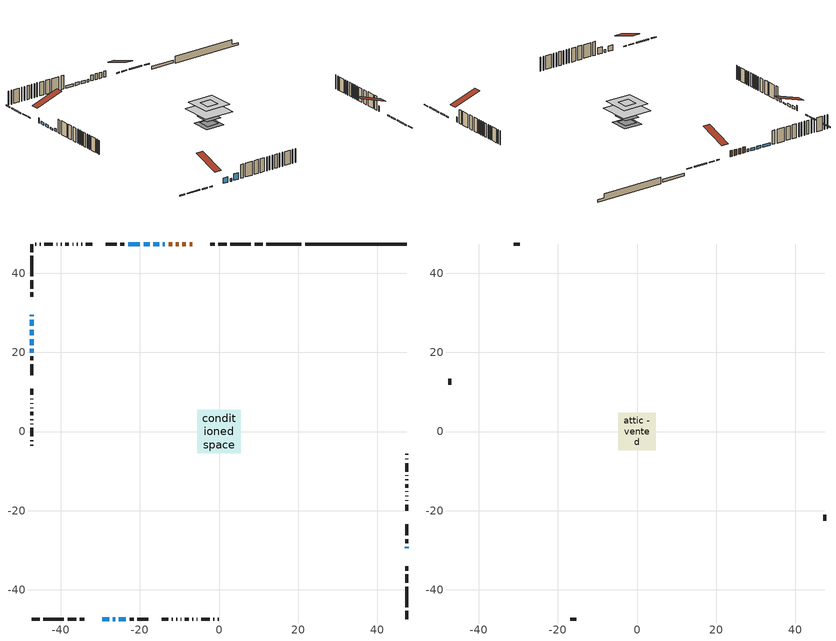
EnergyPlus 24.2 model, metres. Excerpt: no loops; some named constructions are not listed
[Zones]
conditioned space
 floor outside (Floor1 construction): -0.79,-0.79 -0.79,0.79 0.79,0.79 0.79,-0.79 z1.41
 floor outside (Floor2 construction): -0.42,-0.42 -0.42,0.42 0.42,0.42 0.42,-0.42 z1.41
 floor outside (Floor4 construction): -2.72,-2.72 -2.72,2.72 2.72,2.72 2.72,-2.72 z1.41
 floor adiabatic (Floor7 construction): -2.21,-2.21 -2.21,2.21 2.21,2.21 2.21,-2.21 z1.41
 floor adiabatic (AdiabaticFloorConstruction): -5.54,-5.54 -5.54,5.54 5.54,5.54 5.54,-5.54 z3.85
 floor foundation (Slab1 construction): -3.42,-3.42 -3.42,3.42 3.42,3.42 3.42,-3.42 z-1.03
 floor foundation (Slab2 construction): -2.21,-2.21 -2.21,2.21 2.21,2.21 2.21,-2.21 z-0.65
 wall outside (RimJoist1 construction): 11.07,47.36 8.98,47.36 / -47.36,-47.36 -45.27,-47.36 / -47.36,47.36 -47.36,45.27 / 47.36,-47.36 47.36,-45.27 z1.41:1.71
 wall outside (RimJoist2 construction): 8.05,47.36 2.9,47.36 / -44.35,-47.36 -39.19,-47.36 / -47.36,44.35 -47.36,39.19 / 47.36,-44.35 47.36,-39.19 z1.41:1.71
 wall outside (RimJoist3 construction): 1.97,47.36 -0.2,47.36 / -38.26,-47.36 -36.1,-47.36 / -47.36,38.26 -47.36,36.1 / 47.36,-38.26 47.36,-36.1 z1.41:1.71
 wall outside (RimJoist4 construction): -1.13,47.36 -2.25,47.36 / -35.17,-47.36 -34.05,-47.36 / -47.36,35.17 -47.36,34.05 / 47.36,-35.17 47.36,-34.05 z1.41:1.71
 wall outside (AdiabaticWallConstruction 1): -6.77,47.36 -7.45,47.36 / -8.37,47.36 -9.29,47.36 / -10.21,47.36 -10.89,47.36 / -11.82,47.36 -12.73,47.36 z1.41:3.44
 wall outside (AdiabaticWallConstruction): -13.66,47.36 -14.19,47.36 / -15.12,47.36 -16.62,47.36 / -47.36,28.19 -47.36,26.69 / -47.36,25.77 -47.36,24.26 / -17.55,47.36 -19.05,47.36 / -26.8,-47.36 -26.26,-47.36 / -19.98,47.36 -22.98,47.36 z1.41:2.3; -29.53,-47.36 -27.72,-47.36 z1.41:3.26; -47.36,29.53 -47.36,29.12 / 47.36,-29.53 47.36,-29.12 z1.41:3.22; -25.33,-47.36 -23.5,-47.36 z1.41:3.72; -47.36,23.34 -47.36,21.84 z1.41:1.82; -47.36,20.91 -47.36,19.89 z1.41:2.45
 wall outside (Wall10 construction): -23.91,47.36 -24.92,47.36 / -22.57,-47.36 -21.56,-47.36 / -47.36,18.96 -47.36,17.95 / 47.36,-28.19 47.36,-27.18 z1.41:6.29
 wall outside (Wall11 construction): -25.85,47.36 -28.63,47.36 / -20.63,-47.36 -17.85,-47.36 / -47.36,17.02 -47.36,14.24 / 47.36,-26.25 47.36,-23.47 z1.41:6.29
 wall outside (Wall14 construction): -32.05,47.36 -33.64,47.36 / -14.43,-47.36 -12.85,-47.36 / -47.36,10.82 -47.36,9.24 / 47.36,-20.05 47.36,-18.47 z1.41:6.29
 wall outside (Wall1 construction): -34.56,47.36 -34.77,47.36 / -11.92,-47.36 -11.71,-47.36 / -47.36,8.31 -47.36,8.1 / 47.36,-17.54 47.36,-17.33 z1.41:6.29
 wall outside (Wall2 construction): -35.7,47.36 -35.9,47.36 / -10.78,-47.36 -10.58,-47.36 / -47.36,7.17 -47.36,6.97 / 47.36,-16.4 47.36,-16.2 z1.41:6.29
 wall outside (Wall3 construction): -36.83,47.36 -36.96,47.36 / -9.65,-47.36 -9.52,-47.36 / -47.36,6.04 -47.36,5.91 / 47.36,-15.27 47.36,-15.14 z1.41:6.29
 wall outside (Wall4 construction): -37.89,47.36 -38.8,47.36 / -8.59,-47.36 -7.68,-47.36 / -47.36,4.98 -47.36,4.07 / 47.36,-14.21 47.36,-13.3 z1.41:6.29
 wall outside (Wall5 construction): -39.73,47.36 -39.99,47.36 / -6.76,-47.36 -6.49,-47.36 / -47.36,3.14 -47.36,2.88 / 47.36,-12.37 47.36,-12.11 z1.41:6.29
 wall outside (Wall6 construction): -40.92,47.36 -41.04,47.36 / -5.56,-47.36 -5.44,-47.36 / -47.36,1.95 -47.36,1.83 / 47.36,-11.18 47.36,-11.06 z1.41:6.29
 wall outside (Wall7 construction): -41.97,47.36 -44.11,47.36 / -4.51,-47.36 -2.37,-47.36 / -47.36,0.9 -47.36,-1.24 / 47.36,-10.13 47.36,-7.99 z1.41:6.29
 wall outside (Wall8 construction): -45.04,47.36 -45.27,47.36 / -1.44,-47.36 -1.21,-47.36 / -47.36,-2.17 -47.36,-2.4 / 47.36,-7.06 47.36,-6.83 z1.41:6.29
 wall outside (Wall9 construction): -46.2,47.36 -46.44,47.36 / -0.28,-47.36 -0.05,-47.36 / -47.36,-3.33 -47.36,-3.56 / 47.36,-5.9 47.36,-5.67 z1.41:6.29
 wall foundation (FoundationWall1 construction): 21.76,47.36,-1.03 21.76,47.36,1.41 44.8,47.36,1.41 44.8,47.36,-0.15 47.36,47.36,-0.15 47.36,47.36,-1.03
 wall foundation (FoundationWall2 construction): 20.84,47.36 12,47.36 z-0.65:0.35
 window (WindowConstruction 8): -13.66,47.36 -14.19,47.36 z1.41:2.3
 window (WindowConstruction 6): -29.53,-47.36 -27.72,-47.36 z1.41:3.26
 window (WindowConstruction 7): -47.36,29.53 -47.36,29.12 z1.41:3.21
 window (WindowConstruction 10): -15.12,47.36 -16.62,47.36 z1.41:2.3
 window (WindowConstruction 11): -47.36,28.19 -47.36,26.69 z1.41:2.3
 window (WindowConstruction 12): -47.36,25.76 -47.36,24.26 z1.41:2.3
 window (WindowConstruction): -17.55,47.36 -19.05,47.36 z1.41:2.3
 window (WindowConstruction 9): -26.79,-47.36 -26.26,-47.36 z1.41:2.3
 window (WindowConstruction 1): -25.33,-47.36 -23.5,-47.36 z1.41:3.72
 window (WindowConstruction 2): -47.36,23.34 -47.36,21.84 z1.41:1.82
 window (WindowConstruction 3): -47.36,20.91 -47.36,19.89 z1.41:2.45
 window (WindowConstruction 4): 47.36,-29.53 47.36,-29.12 z1.41:3.21
 window (WindowConstruction 5): -19.98,47.36 -22.98,47.36 z1.41:2.3
 door (Door): -6.77,47.36 -7.45,47.36 z1.41:3.44
 door (Door 1): -8.37,47.36 -9.28,47.36 z1.41:3.44
 door (Door 2): -10.21,47.36 -10.89,47.36 z1.41:3.44
 door (Door 3): -11.82,47.36 -12.73,47.36 z1.41:3.44
 ceiling adiabatic (AdiabaticFloorConstruction): 5.54,-5.54 5.54,5.54 -5.54,5.54 -5.54,-5.54 z3.85
attic - vented
 floor to conditioned space (Floor5 construction Reversed): -2.07,-2.07 -2.07,2.07 2.07,2.07 2.07,-2.07 z6.29
 floor to conditioned space (Floor6 construction Reversed): -4.79,-4.79 -4.79,4.79 4.79,4.79 4.79,-4.79 z6.29
 wall outside (Wall12 construction): -29.56,47.36 -31.12,47.36 / -16.92,-47.36 -15.36,-47.36 / -47.36,13.31 -47.36,11.75 / 47.36,-22.54 47.36,-20.98 z1.41:6.29
 roof outside (Roof1 construction): -5.84,47.36,6.29 -5.84,37.26,9.66 -3.18,37.26,9.66 -3.18,47.36,6.29; -30.46,-47.36,6.29 -30.46,-37.26,9.66 -33.12,-37.26,9.66 -33.12,-47.36,6.29; -47.36,30.46,6.29 -37.26,30.46,9.66 -37.26,33.12,9.66 -47.36,33.12,6.29; 47.36,-30.46,6.29 37.26,-30.46,9.66 37.26,-33.12,9.66 47.36,-33.12,6.29
[Construction]
Floor5 construction: ceiling loosefill ins, ceiling stud and cavity, gypsum board
Floor6 construction: ceiling loosefill ins 1, ceiling stud and cavity 1, gypsum board
[EnergyManagementSystem:Sensor] Output:Variable or Output:Meter=Surface Inside Face Net Surface Thermal Radiation Heat Gain Energy
Name | Output:Variable or Output:Meter Index Key
s_surf_59 | Wall5:90
s_surf_6 | FoundationWall1
s_surf_60 | Wall6:0
s_surf_61 | Wall6:180
s_surf_62 | Wall6:270
s_surf_63 | Wall6:90
s_surf_64 | Wall7:0
s_surf_65 | Wall7:180
s_surf_66 | Wall7:270
s_surf_67 | Wall7:90
s_surf_68 | Wall8:0
s_surf_69 | Wall8:180
s_surf_7 | FoundationWall2
s_surf_70 | Wall8:270
s_surf_71 | Wall8:90
s_surf_72 | Wall9:0
s_surf_73 | Wall9:180
s_surf_74 | Wall9:270
s_surf_75 | Wall9:90
s_surf_8 | inferred conditioned ceiling
s_surf_9 | inferred conditioned floor
[EnergyManagementSystem:Actuator]
Name | Actuated Component Unique | Actuated Component Type | Actuated Component Control Type
fridge_schedule_act | fridge schedule | Schedule:Constant | Schedule Value
infil_flow_act | infil flow | Zone Infiltration | Air Exchange Flow Rate
mech_vent_house_fan_cfis_act | mech vent house fan cfis | ElectricEquipment | Electricity Rate
mech_vent_house_fan_latent_load_act | mech vent house fan latent load | OtherEquipment | Power Level
mech_vent_house_fan_sensible_load_act | mech vent house fan sensible load | OtherEquipment | Power Level
natural_vent_flow_act | natural vent flow | Zone Infiltration | Air Exchange Flow Rate
water_heater_1_ec_adj_act | water heater energy adjustment2 | OtherEquipment | Power Level
water_heater_ec_adj_act | water heater energy adjustment1 | OtherEquipment | Power Level
whole_house_fan_act | whole house fan | ElectricEquipment | Electricity Rate
whole_house_fan_flow_act | whole house fan flow | Zone Infiltration | Air Exchange Flow Rate
whole_house_fan_mix_act | whole house fan mix | ZoneMixing | Air Exchange Flow Rate
[EnergyManagementSystem:Program]
component_loads_program: Set loads_htg_walls = 0; Set loads_htg_rim_joists = 0; Set loads_htg_foundation_walls = 0; Set loads_htg_floors = 0; Set loads_htg_slabs = 0; Set loads_htg_ceilings = 0; Set loads_htg_roofs = 0; Set loads_htg_windows_conduction = 0; Set loads_htg_windows_solar = 0; Set loads_htg_doors = 0; Set loads_htg_skylights_conduction = 0; Set loads_htg_skylights_solar = 0; Set loads_htg_internal_mass = 0; Set loads_htg_intgains = 0; Set loads_htg_lighting = 0; Set loads_htg_infil = 0; Set loads_htg_mechvent = 0; Set loads_htg_natvent = 0; Set loads_htg_whf = 0; Set loads_htg_ducts = 0; Set loads_clg_walls = 0; Set loads_clg_rim_joists = 0; Set loads_clg_foundation_walls = 0; Set loads_clg_floors = 0; Set loads_clg_slabs = 0; Set loads_clg_ceilings = 0; Set loads_clg_roofs = 0; Set loads_clg_windows_conduction = 0; Set loads_clg_windows_solar = 0; Set loads_clg_doors = 0; Set loads_clg_skylights_conduction = 0; Set loads_clg_skylights_solar = 0; Set loads_clg_internal_mass = 0; Set loads_clg_intgains = 0; Set loads_clg_lighting = 0; Set loads_clg_infil = 0; Set loads_clg_mechvent = 0; Set loads_clg_natvent = 0; Set loads_clg_whf = 0; Set loads_clg_ducts = 0; Set hr_walls = 0; Set hr_walls = hr_walls + s_conv_28 + s_ig_28 + s_sol_28 + s_lgt_28 + s_surf_28; Set hr_walls = hr_walls + s_conv_29 + s_ig_29 + s_sol_29 + s_lgt_29 + s_surf_29; Set hr_walls = hr_walls + s_conv_30 + s_ig_30 + s_sol_30 + s_lgt_30 + s_surf_30; Set hr_walls = hr_walls + s_conv_31 + s_ig_31 + s_sol_31 + s_lgt_31 + s_surf_31; Set hr_walls = hr_walls + s_conv_32 + s_ig_32 + s_sol_32 + s_lgt_32 + s_surf_32; Set hr_walls = hr_walls + s_conv_33 + s_ig_33 + s_sol_33 + s_lgt_33 + s_surf_33; Set hr_walls = hr_walls + s_conv_34 + s_ig_34 + s_sol_34 + s_lgt_34 + s_surf_34; Set hr_walls = hr_walls + s_conv_35 + s_ig_35 + s_sol_35 + s_lgt_35 + s_surf_35; Set hr_walls = hr_walls + s_conv_36 + s_ig_36 + s_sol_36 + s_lgt_36 + s_surf_36; Set hr_walls = hr_walls + s_conv_37 + s_ig_37 + s_sol_37 + s_lgt_37 + s_surf_37; Set hr_walls = hr_walls + s_conv_38 + s_ig_38 + s_sol_38 + s_lgt_38 + s_surf_38; Set hr_walls = hr_walls + s_conv_39 + s_ig_39 + s_sol_39 + s_lgt_39 + s_surf_39; Set hr_walls = hr_walls + s_conv_40 + s_ig_40 + s_sol_40 + s_lgt_40 + s_surf_40; Set hr_walls = hr_walls + s_conv_41 + s_ig_41 + s_sol_41 + s_lgt_41 + s_surf_41; Set hr_walls = hr_walls + s_conv_42 + s_ig_42 + s_sol_42 + s_lgt_42 + s_surf_42; Set hr_walls = hr_walls + s_conv_43 + s_ig_43 + s_sol_43 + s_lgt_43 + s_surf_43; Set hr_walls = hr_walls + s_conv_44 + s_ig_44 + s_sol_44 + s_lgt_44 + s_surf_44; Set hr_walls = hr_walls + s_conv_45 + s_ig_45 + s_sol_45 + s_lgt_45 + s_surf_45; Set hr_walls = hr_walls + s_conv_46 + s_ig_46 + s_sol_46 + s_lgt_46 + s_surf_46; Set hr_walls = hr_walls + s_conv_47 + s_ig_47 + s_sol_47 + s_lgt_47 + s_surf_47; Set hr_walls = hr_walls + s_conv_48 + s_ig_48 + s_sol_48 + s_lgt_48 + s_surf_48; Set hr_walls = hr_walls + s_conv_49 + s_ig_49 + s_sol_49 + s_lgt_49 + s_surf_49; Set hr_walls = hr_walls + s_conv_50 + s_ig_50 + s_sol_50 + s_lgt_50 + s_surf_50; Set hr_walls = hr_walls + s_conv_51 + s_ig_51 + s_sol_51 + s_lgt_51 + s_surf_51; Set hr_walls = hr_walls + s_conv_52 + s_ig_52 + s_sol_52 + s_lgt_52 + s_surf_52; Set hr_walls = hr_walls + s_conv_53 + s_ig_53 + s_sol_53 + s_lgt_53 + s_surf_53; Set hr_walls = hr_walls + s_conv_54 + s_ig_54 + s_sol_54 + s_lgt_54 + s_surf_54; Set hr_walls = hr_walls + s_conv_55 + s_ig_55 + s_sol_55 + s_lgt_55 + s_surf_55; Set hr_walls = hr_walls + s_conv_56 + s_ig_56 + s_sol_56 + s_lgt_56 + s_surf_56; Set hr_walls = hr_walls + s_conv_57 + s_ig_57 + s_sol_57 + s_lgt_57 + s_surf_57; Set hr_walls = hr_walls + s_conv_58 + s_ig_58 + s_sol_58 + s_lgt_58 + s_surf_58; Set hr_walls = hr_walls + s_conv_59 + s_ig_59 + s_sol_59 + s_lgt_59 + s_surf_59; Set hr_walls = hr_walls + s_conv_60 + s_ig_60 + s_sol_60 + s_lgt_60 + s_surf_60; Set hr_walls = hr_walls + s_conv_61 + s_ig_61 + s_sol_61 + s_lgt_61 + s_surf_61; Set hr_walls = hr_walls + s_conv_62 + s_ig_62 + s_sol_62 + s_lgt_62 + s_surf_62; Set hr_walls = hr_walls + s_conv_63 + s_ig_63 + s_sol_63 + s_lgt_63 + s_surf_63; Set hr_walls = hr_walls + s_conv_64 + s_ig_64 + s_sol_64 + s_lgt_64 + s_surf_64; Set hr_walls = hr_walls + s_conv_65 + s_ig_65 + s_sol_65 + s_lgt_65 + s_surf_65; Set hr_walls = hr_walls + s_conv_66 + s_ig_66 + s_sol_66 + s_lgt_66 + s_surf_66; Set hr_walls = hr_walls + s_conv_67 + s_ig_67 + s_sol_67 + s_lgt_67 + s_surf_67; Set hr_walls = hr_walls + s_conv_68 + s_ig_68 + s_sol_68 + s_lgt_68 + s_surf_68; Set hr_walls = hr_walls + s_conv_69 + s_ig_69 + s_sol_69 + s_lgt_69 + s_surf_69; Set hr_walls = hr_walls + s_conv_70 + s_ig_70 + s_sol_70 + s_lgt_70 + s_surf_70; Set hr_walls = hr_walls + s_conv_71 + s_ig_71 + s_sol_71 + s_lgt_71 + s_surf_71; Set hr_walls = hr_walls + s_conv_72 + s_ig_72 + s_sol_72 + s_lgt_72 + s_surf_72; Set hr_walls = hr_walls + s_conv_73 + s_ig_73 + s_sol_73 + s_lgt_73 + s_surf_73; Set hr_walls = hr_walls + s_conv_74 + s_ig_74 + s_sol_74 + s_lgt_74 + s_surf_74; Set hr_walls = hr_walls + s_conv_75 + s_ig_75 + s_sol_75 + s_lgt_75 + s_surf_75; Set hr_rim_joists = 0; Set hr_rim_joists = hr_rim_joists + s_conv_10 + s_ig_10 + s_sol_10 + s_lgt_10 + s_surf_10; Set hr_rim_joists = hr_rim_joists + s_conv_11 + s_ig_11 + s_sol_11 + s_lgt_11 + s_surf_11; Set hr_rim_joists = hr_rim_joists + s_conv_12 + s_ig_12 + s_sol_12 + s_lgt_12 + s_surf_12; Set hr_rim_joists = hr_rim_joists + s_conv_13 + s_ig_13 + s_sol_13 + s_lgt_13 + s_surf_13; Set hr_rim_joists = hr_rim_joists + s_conv_14 + s_ig_14 + s_sol_14 + s_lgt_14 + s_surf_14; Set hr_rim_joists = hr_rim_joists + s_conv_15 + s_ig_15 + s_sol_15 + s_lgt_15 + s_surf_15; Set hr_rim_joists = hr_rim_joists + s_conv_16 + s_ig_16 + s_sol_16 + s_lgt_16 + s_surf_16; Set hr_rim_joists = hr_rim_joists + s_conv_17 + s_ig_17 + s_sol_17 + s_lgt_17 + s_surf_17; Set hr_rim_joists = hr_rim_joists + s_conv_18 + s_ig_18 + s_sol_18 + s_lgt_18 + s_surf_18; Set hr_rim_joists = hr_rim_joists + s_conv_19 + s_ig_19 + s_sol_19 + s_lgt_19 + s_surf_19; Set hr_rim_joists = hr_rim_joists + s_conv_20 + s_ig_20 + s_sol_20 + s_lgt_20 + s_surf_20; Set hr_rim_joists = hr_rim_joists + s_conv_21 + s_ig_21 + s_sol_21 + s_lgt_21 + s_surf_21; Set hr_rim_joists = hr_rim_joists + s_conv_22 + s_ig_22 + s_sol_22 + s_lgt_22 + s_surf_22; Set hr_rim_joists = hr_rim_joists + s_conv_23 + s_ig_23 + s_sol_23 + s_lgt_23 + s_surf_23; Set hr_rim_joists = hr_rim_joists + s_conv_24 + s_ig_24 + s_sol_24 + s_lgt_24 + s_surf_24; Set hr_rim_joists = hr_rim_joists + s_conv_25 + s_ig_25 + s_sol_25 + s_lgt_25 + s_surf_25; Set hr_foundation_walls = 0; Set hr_foundation_walls = hr_foundation_walls + s_conv_6 + s_ig_6 + s_sol_6 + s_lgt_6 + s_surf_6; Set hr_foundation_walls = hr_foundation_walls + s_conv_7 + s_ig_7 + s_sol_7 + s_lgt_7 + s_surf_7; Set hr_floors = 0; Set hr_floors = hr_floors + s_conv + s_ig + s_sol + s_lgt + s_surf; Set hr_floors = hr_floors + s_conv_1 + s_ig_1 + s_sol_1 + s_lgt_1 + s_surf_1; Set hr_floors = hr_floors + s_conv_2 + s_ig_2 + s_sol_2 + s_lgt_2 + s_surf_2; Set hr_floors = hr_floors + s_conv_5 + s_ig_5 + s_sol_5 + s_lgt_5 + s_surf_5; Set hr_slabs = 0; Set hr_slabs = hr_slabs + s_conv_26 + s_ig_26 + s_sol_26 + s_lgt_26 + s_surf_26; Set hr_slabs = hr_slabs + s_conv_27 + s_ig_27 + s_sol_27 + s_lgt_27 + s_surf_27; Set hr_ceilings = 0; Set hr_ceilings = hr_ceilings + s_conv_3 + s_ig_3 + s_sol_3 + s_lgt_3 + s_surf_3; Set hr_ceilings = hr_ceilings + s_conv_4 + s_ig_4 + s_sol_4 + s_lgt_4 + s_surf_4; Set hr_roofs = 0; Set hr_windows_conduction = 0; Set hr_windows_conduction = hr_windows_conduction + ss_conv_4; Set hr_windows_conduction = hr_windows_conduction + ss_ig_4; Set hr_windows_conduction = hr_windows_conduction + ss_surf_4; Set hr_windows_conduction = hr_windows_conduction + ss_conv_5; Set hr_windows_conduction = hr_windows_conduction + ss_ig_5; Set hr_windows_conduction = hr_windows_conduction + ss_surf_5; Set hr_windows_conduction = hr_windows_conduction + ss_conv_6; Set hr_windows_conduction = hr_windows_conduction + ss_ig_6; Set hr_windows_conduction = hr_windows_conduction + ss_surf_6; Set hr_windows_conduction = hr_windows_conduction + ss_conv_7; Set hr_windows_conduction = hr_windows_conduction + ss_ig_7; Set hr_windows_conduction = hr_windows_conduction + ss_surf_7; Set hr_windows_conduction = hr_windows_conduction + ss_conv_8; Set hr_windows_conduction = hr_windows_conduction + ss_ig_8; Set hr_windows_conduction = hr_windows_conduction + ss_surf_8; Set hr_windows_conduction = hr_windows_conduction + ss_conv_9; Set hr_windows_conduction = hr_windows_conduction + ss_ig_9; Set hr_windows_conduction = hr_windows_conduction + ss_surf_9; Set hr_windows_conduction = hr_windows_conduction + ss_conv_10; Set hr_windows_conduction = hr_windows_conduction + ss_ig_10; Set hr_windows_conduction = hr_windows_conduction + ss_surf_10; Set hr_windows_conduction = hr_windows_conduction + ss_conv_11; Set hr_windows_conduction = hr_windows_conduction + ss_ig_11; Set hr_windows_conduction = hr_windows_conduction + ss_surf_11; Set hr_windows_conduction = hr_windows_conduction + ss_conv_12; Set hr_windows_conduction = hr_windows_conduction + ss_ig_12; Set hr_windows_conduction = hr_windows_conduction + ss_surf_12; Set hr_windows_conduction = hr_windows_conduction + ss_conv_13; Set hr_windows_conduction = hr_windows_conduction + ss_ig_13; Set hr_windows_conduction = hr_windows_conduction + ss_surf_13; Set hr_windows_conduction = hr_windows_conduction + ss_conv_14; Set hr_windows_conduction = hr_windows_conduction + ss_ig_14; Set hr_windows_conduction = hr_windows_conduction + ss_surf_14; Set hr_windows_conduction = hr_windows_conduction + ss_conv_15; Set hr_windows_conduction = hr_windows_conduction + ss_ig_15; Set hr_windows_conduction = hr_windows_conduction + ss_surf_15; Set hr_windows_conduction = hr_windows_conduction + ss_conv_16; Set hr_windows_conduction = hr_windows_conduction + ss_ig_16; Set hr_windows_conduction = hr_windows_conduction + ss_surf_16; Set hr_windows_solar = 0; Set hr_windows_solar = hr_windows_solar - ss_trans_in * ZoneTimestep * 3600 + ss_back_out * ZoneTimestep * 3600 + ss_trans_out * ZoneTimestep * 3600; Set hr_windows_solar = hr_windows_solar - ss_trans_in_1 * ZoneTimestep * 3600 + ss_back_out_1 * ZoneTimestep * 3600 + ss_trans_out_1 * ZoneTimestep * 3600; Set hr_windows_solar = hr_windows_solar - ss_trans_in_2 * ZoneTimestep * 3600 + ss_back_out_2 * ZoneTimestep * 3600 + ss_trans_out_2 * ZoneTimestep * 3600; Set hr_windows_solar = hr_windows_solar - ss_trans_in_3 * ZoneTimestep * 3600 + ss_back_out_3 * ZoneTimestep * 3600 + ss_trans_out_3 * ZoneTimestep * 3600; Set hr_windows_solar = hr_windows_solar - ss_trans_in_4 * ZoneTimestep * 3600 + ss_back_out_4 * ZoneTimestep * 3600 + ss_trans_out_4 * ZoneTimestep * 3600; Set hr_windows_solar = hr_windows_solar - ss_trans_in_5 * ZoneTimestep * 3600 + ss_back_out_5 * ZoneTimestep * 3600 + ss_trans_out_5 * ZoneTimestep * 3600; Set hr_windows_solar = hr_windows_solar - ss_trans_in_6 * ZoneTimestep * 3600 + ss_back_out_6 * ZoneTimestep * 3600 + ss_trans_out_6 * ZoneTimestep * 3600; Set hr_windows_solar = hr_windows_solar - ss_trans_in_7 * ZoneTimestep * 3600 + ss_back_out_7 * ZoneTimestep * 3600 + ss_trans_out_7 * ZoneTimestep * 3600; Set hr_windows_solar = hr_windows_solar - ss_trans_in_8 * ZoneTimestep * 3600 + ss_back_out_8 * ZoneTimestep * 3600 + ss_trans_out_8 * ZoneTimestep * 3600; Set hr_windows_solar = hr_windows_solar - ss_trans_in_9 * ZoneTimestep * 3600 + ss_back_out_9 * ZoneTimestep * 3600 + ss_trans_out_9 * ZoneTimestep * 3600; Set hr_windows_solar = hr_windows_solar - ss_trans_in_10 * ZoneTimestep * 3600 + ss_back_out_10 * ZoneTimestep * 3600 + ss_trans_out_10 * ZoneTimestep * 3600; Set hr_windows_solar = hr_windows_solar - ss_trans_in_11 * ZoneTimestep * 3600 + ss_back_out_11 * ZoneTimestep * 3600 + ss_trans_out_11 * ZoneTimestep * 3600; Set hr_windows_solar = hr_windows_solar - ss_trans_in_12 * ZoneTimestep * 3600 + ss_back_out_12 * ZoneTimestep * 3600 + ss_trans_out_12 * ZoneTimestep * 3600; Set hr_doors = 0; Set hr_doors = hr_doors + ss_sol; Set hr_doors = hr_doors + ss_lgt; Set hr_doors = hr_doors + ss_conv; Set hr_doors = hr_doors + ss_ig; Set hr_doors = hr_doors + ss_surf; Set hr_doors = hr_doors + ss_sol_1; Set hr_doors = hr_doors + ss_lgt_1; Set hr_doors = hr_doors + ss_conv_1; Set hr_doors = hr_doors + ss_ig_1; Set hr_doors = hr_doors + ss_surf_1; Set hr_doors = hr_doors + ss_sol_2; Set hr_doors = hr_doors + ss_lgt_2; Set hr_doors = hr_doors + ss_conv_2; Set hr_doors = hr_doors + ss_ig_2; Set hr_doors = hr_doors + ss_surf_2; Set hr_doors = hr_doors + ss_sol_3; Set hr_doors = hr_doors + ss_lgt_3; Set hr_doors = hr_doors + ss_conv_3; Set hr_doors = hr_doors + ss_ig_3; Set hr_doors = hr_doors + ss_surf_3; Set hr_skylights_conduction = 0; Set hr_skylights_solar = 0; Set hr_internal_mass = 0; Set hr_internal_mass = hr_internal_mass + s_conv_8 + s_ig_8 + s_sol_8 + s_lgt_8 + s_surf_8; Set hr_internal_mass = hr_internal_mass + s_conv_9 + s_ig_9 + s_sol_9 + s_lgt_9 + s_surf_9; Set hr_internal_mass = hr_internal_mass + im_conv + im_ig + im_sol + im_lgt + im_surf; Set hr_internal_mass = hr_internal_mass + im_conv_1 + im_ig_1 + im_sol_1 + im_lgt_1 + im_surf_1; Set hr_intgains = 0; Set hr_intgains = hr_intgains - ig_ee_conv - ig_ee_rad - ig_ee_conv_1 - ig_ee_rad_1 - ig_ee_conv_2 - ig_ee_rad_2 - ig_ee_conv_3 - ig_ee_rad_3 - ig_ee_conv_4 - ig_ee_rad_4 - ig_ee_conv_5 - ig_ee_rad_5 - ig_ee_conv_6 - ig_ee_rad_6 - ig_oe_conv - ig_oe_rad - ig_oe_conv_1 - ig_oe_rad_1 - ig_oe_conv_2 - ig_oe_rad_2 - ig_oe_conv_3 - ig_oe_rad_3 - ig_oe_conv_4 - ig_oe_rad_4 - ig_oe_conv_5 - ig_oe_rad_5 - ig_ppl_conv - ig_ppl_rad; Set hr_lighting = 0; Set hr_lighting = hr_lighting - ig_lgt_conv - ig_lgt_rad - ig_lgt_vis; Set hr_infil = 0; Set hr_infil = hr_infil - airflow_gain + airflow_loss; Set hr_natvent = 0; Set hr_natvent = hr_natvent - airflow_gain_1 + airflow_loss_1; Set hr_whf = 0; Set hr_whf = hr_whf - airflow_gain_2 + airflow_loss_2; Set hr_mechvent = 0; Set hr_mechvent = hr_mechvent - mv_conv - mv_rad - mv_conv_1 - mv_rad_1 - mv_conv_2 - mv_rad_2 - mv_conv_3 - mv_rad_3 - mv_conv_4 - mv_rad_4 - mv_conv_5 - mv_rad_5 - mv_conv_6 - mv_rad_6; Set hr_ducts = 0; Set hr_intgains = hr_intgains + dhw_loss * (0.64*(1-dhw_rtf) + 1.0*dhw_rtf); Set hr_intgains = hr_intgains + dhw_loss_1 * (0.64*(1-dhw_rtf_1) + 1.0*dhw_rtf_1); Set htg_mode = 0; Set clg_mode = 0; If (htg_load_cond > 0); Set htg_mode = 1.0; ElseIf (clg_load_cond > 0); Set clg_mode = 0.0; Else; Set htg_season = 0; Set clg_season = 0; If ((DayOfYear >= 1) && (DayOfYear <= 365)); Set clg_season = 1; EndIf; If ((DayOfYear >= 1) && (DayOfYear <= 365)); Set htg_season = 1; EndIf; If ((airflow_gain_1 <> 0) || (airflow_loss_1 <> 0)) && (clg_season == 1); Set clg_mode = 0.0; ElseIf ((airflow_gain_2 <> 0) || (airflow_loss_2 <> 0)) && (clg_season == 1); Set clg_mode = 0.0; Else; Set Tmid_setpoint = (htg_sp_s_1 + clg_sp_s_1) / 2; If (tin_s_1 > Tmid_setpoint) && (clg_season == 1); Set clg_mode = 0.0; ElseIf (tin_s_1 < Tmid_setpoint) && (htg_season == 1); Set htg_mode = 1.0; EndIf; EndIf; EndIf; Set loads_htg_walls = loads_htg_walls + (hr_walls * htg_mode * 1); Set loads_htg_rim_joists = loads_htg_rim_joists + (hr_rim_joists * htg_mode * 1); Set loads_htg_foundation_walls = loads_htg_foundation_walls + (hr_foundation_walls * htg_mode * 1); Set loads_htg_floors = loads_htg_floors + (hr_floors * htg_mode * 1); Set loads_htg_slabs = loads_htg_slabs + (hr_slabs * htg_mode * 1); Set loads_htg_ceilings = loads_htg_ceilings + (hr_ceilings * htg_mode * 1); Set loads_htg_roofs = loads_htg_roofs + (hr_roofs * htg_mode * 1); Set loads_htg_windows_conduction = loads_htg_windows_conduction + (hr_windows_conduction * htg_mode * 1); Set loads_htg_windows_solar = loads_htg_windows_solar + (hr_windows_solar * htg_mode * 1); Set loads_htg_doors = loads_htg_doors + (hr_doors * htg_mode * 1); Set loads_htg_skylights_conduction = loads_htg_skylights_conduction + (hr_skylights_conduction * htg_mode * 1); Set loads_htg_skylights_solar = loads_htg_skylights_solar + (hr_skylights_solar * htg_mode * 1); Set loads_htg_internal_mass = loads_htg_internal_mass + (hr_internal_mass * htg_mode * 1); Set loads_htg_intgains = loads_htg_intgains + (hr_intgains * htg_mode * 1); Set loads_htg_lighting = loads_htg_lighting + (hr_lighting * htg_mode * 1); Set loads_htg_infil = loads_htg_infil + (hr_infil * htg_mode * 1); Set loads_htg_mechvent = loads_htg_mechvent + (hr_mechvent * htg_mode * 1); Set loads_htg_natvent = loads_htg_natvent + (hr_natvent * htg_mode * 1); Set loads_htg_whf = loads_htg_whf + (hr_whf * htg_mode * 1); Set loads_htg_ducts = loads_htg_ducts + (hr_ducts * htg_mode * 1); Set loads_clg_walls = loads_clg_walls + (-hr_walls * clg_mode * 1); Set loads_clg_rim_joists = loads_clg_rim_joists + (-hr_rim_joists * clg_mode * 1); Set loads_clg_foundation_walls = loads_clg_foundation_walls + (-hr_foundation_walls * clg_mode * 1); Set loads_clg_floors = loads_clg_floors + (-hr_floors * clg_mode * 1); Set loads_clg_slabs = loads_clg_slabs + (-hr_slabs * clg_mode * 1); Set loads_clg_ceilings = loads_clg_ceilings + (-hr_ceilings * clg_mode * 1); Set loads_clg_roofs = loads_clg_roofs + (-hr_roofs * clg_mode * 1); Set loads_clg_windows_conduction = loads_clg_windows_conduction + (-hr_windows_conduction * clg_mode * 1); Set loads_clg_windows_solar = loads_clg_windows_solar + (-hr_windows_solar * clg_mode * 1); Set loads_clg_doors = loads_clg_doors + (-hr_doors * clg_mode * 1); Set loads_clg_skylights_conduction = loads_clg_skylights_conduction + (-hr_skylights_conduction * clg_mode * 1); Set loads_clg_skylights_solar = loads_clg_skylights_solar + (-hr_skylights_solar * clg_mode * 1); Set loads_clg_internal_mass = loads_clg_internal_mass + (-hr_internal_mass * clg_mode * 1); Set loads_clg_intgains = loads_clg_intgains + (-hr_intgains * clg_mode * 1); Set loads_clg_lighting = loads_clg_lighting + (-hr_lighting * clg_mode * 1); Set loads_clg_infil = loads_clg_infil + (-hr_infil * clg_mode * 1); Set loads_clg_mechvent = loads_clg_mechvent + (-hr_mechvent * clg_mode * 1); Set loads_clg_natvent = loads_clg_natvent + (-hr_natvent * clg_mode * 1); Set loads_clg_whf = loads_clg_whf + (-hr_whf * clg_mode * 1); Set loads_clg_ducts = loads_clg_ducts + (-hr_ducts * clg_mode * 1)
fridge_schedule_program: Set Tin = fridge_tin_s*(9.0/5.0)+32.0; Set fridge_schedule_act = 0; If (Hour == 0); Set fridge_schedule_act = (-0.487+0.019*Tin); ElseIf (Hour == 1); Set fridge_schedule_act = (-0.34+0.016*Tin); ElseIf (Hour == 2); Set fridge_schedule_act = (-0.37+0.017*Tin); ElseIf (Hour == 3); Set fridge_schedule_act = (-0.361+0.016*Tin); ElseIf (Hour == 4); Set fridge_schedule_act = (-0.515+0.018*Tin); ElseIf (Hour == 5); Set fridge_schedule_act = (-0.684+0.021*Tin); ElseIf (Hour == 6); Set fridge_schedule_act = (-0.471+0.019*Tin); ElseIf (Hour == 7); Set fridge_schedule_act = (-0.159+0.015*Tin); ElseIf (Hour == 8); Set fridge_schedule_act = (-0.079+0.015*Tin); ElseIf (Hour == 9); Set fridge_schedule_act = (-0.417+0.019*Tin); ElseIf (Hour == 10); Set fridge_schedule_act = (-0.411+0.018*Tin); ElseIf (Hour == 11); Set fridge_schedule_act = (-0.386+0.018*Tin); ElseIf (Hour == 12); Set fridge_schedule_act = (-0.24+0.016*Tin); ElseIf (Hour == 13); Set fridge_schedule_act = (-0.314+0.017*Tin); ElseIf (Hour == 14); Set fridge_schedule_act = (-0.16+0.015*Tin); ElseIf (Hour == 15); Set fridge_schedule_act = (-0.121+0.015*Tin); ElseIf (Hour == 16); Set fridge_schedule_act = (-0.469+0.02*Tin); ElseIf (Hour == 17); Set fridge_schedule_act = (-0.412+0.02*Tin); ElseIf (Hour == 18); Set fridge_schedule_act = (-0.091+0.017*Tin); ElseIf (Hour == 19); Set fridge_schedule_act = (0.077+0.014*Tin); ElseIf (Hour == 20); Set fridge_schedule_act = (-0.118+0.016*Tin); ElseIf (Hour == 21); Set fridge_schedule_act = (-0.247+0.017*Tin); ElseIf (Hour == 22); Set fridge_schedule_act = (-0.445+0.019*Tin); ElseIf (Hour == 23); Set fridge_schedule_act = (-0.544+0.02*Tin); EndIf
furnace_supply_fan_disaggregate_program: Set furnace_supply_fan_primary_htg = 0; If furnace_htg_coil_s > 0; Set furnace_supply_fan_primary_htg = furnace_supply_fan_s; EndIf
infil_program: Set p_m = 0.14; Set p_s = 0.22; Set s_m = 270; Set s_s = 370; Set z_m = 9.99744; Set z_s = 5.9885551211471455; Set f_t = (((s_m/z_m)^p_m)*((z_s/s_s)^p_s)); Set Tdiff = tin_s-tout_s; Set dT = @Abs Tdiff; Set c = 0.0774; Set Cs = 0.1018; Set Cw = 0.1404; Set n = 0.65; Set sft = (f_t*0.54); Set temp1 = ((c*Cw)*((sft*site_vw_s)^(2*n)))^2; Set Qinf = (((c*Cs*(dT^n))^2)+temp1)^0.5; Set Qinf = (@Max Qinf 0); Set mech_vent_house_fan_sensible_load_act = 0.0; Set mech_vent_house_fan_latent_load_act = 0.0; Set OASupInPb = out_pb_s; Set OASupInTemp = tout_s; Set OASupInW = out_wt_s; Set OASupRho = (@RhoAirFnPbTdbW OASupInPb OASupInTemp OASupInW); Set OASupCp = (@CpAirFnW OASupInW); Set OASupInEnth = (@HFnTdbW OASupInTemp OASupInW); Set ZoneTemp = tin_s; Set ZoneW = win_s; Set ZoneCp = (@CpAirFnW ZoneW); Set ZoneAirEnth = (@HFnTdbW ZoneTemp ZoneW); Set mech_vent_house_fan_cfis_act = 0.0; Set QWHV_cfis_sup = 0.0; Set QWHV_cfis_suppl_sup = 0.0; Set QWHV_cfis_suppl_exh = 0.0; Set Qrange = 0; Set Qrange = Qrange + 0.075 * mech_vent_range_fan_0_sch_s; Set Qbath = 0; Set Qbath = Qbath + 0.066 * mech_vent_bath_fan_0_sch_s; Set Qbath = Qbath + 0.066 * mech_vent_bath_fan_1_sch_s; Set Qdryer = 0; Set Qdryer = Qdryer + 0.00308 * clothes_dryer_exhaust_0_sch_s; Set QWHV_sup = 0.0; Set QWHV_exh = 0.00125; Set Qsupply = QWHV_sup + QWHV_cfis_sup + QWHV_cfis_suppl_sup; Set Qexhaust = Qrange + Qbath + Qdryer + QWHV_exh + QWHV_cfis_suppl_exh; Set Qfan = (@Max Qexhaust Qsupply); Set Qducts = 0; If Qducts < 0; Set Qsupply = Qsupply - Qducts; Else; Set Qexhaust = Qexhaust + Qducts; EndIf; Set Qfan_with_ducts = (@Max Qexhaust Qsupply); Set Qimb = (@Abs (Qsupply - Qexhaust)); If Qinf + Qimb > 0; Set Qtot = Qfan_with_ducts + (Qinf^2) / (Qinf + Qimb); Else; Set Qtot = Qfan_with_ducts; EndIf; Set Qinf_adj = Qtot - Qfan; Set infil_flow_act = Qinf_adj; Set infil_program_Qinf = Qinf_adj; Set infil_program_Qfan = Qfan; Set Qload = Qfan; Set Effectiveness_Sens = 0.0; Set Effectiveness_Lat = 0.0; Set Fan_MFR = Qload * OASupRho; Set ZoneInEnth = OASupInEnth; Set ZoneInTemp = OASupInTemp; Set FanTotalToCond = Fan_MFR * (ZoneInEnth - ZoneAirEnth); Set FanSensToCond = Fan_MFR * ZoneCp * (ZoneInTemp - ZoneTemp); Set FanLatToCond = FanTotalToCond - FanSensToCond; Set mech_vent_house_fan_sensible_load_act = mech_vent_house_fan_sensible_load_act + FanSensToCond; Set mech_vent_house_fan_latent_load_act = mech_vent_house_fan_latent_load_act + FanLatToCond
natural_vent_program: Set Tin = tin_s; Set Tout = tout_s; Set Wout = out_wt_s; Set Pbar = out_pb_s; Set Phiout = (@RhFnTdbWPb Tout Wout Pbar); Set MaxHR = 0.0115; Set Tnvsp = (htg_sp_s + clg_sp_s) / 2; Set NVavail = natural_vent_s; Set ClgSsnAvail = cool_season; Set Qnv = 0; Set Qwhf = 0; Set whole_house_fan_mix_act = 0; Set whole_house_fan_act = 0; If ((Wout < MaxHR) && (Tin > Tout) && (Tin > Tnvsp) && (ClgSsnAvail > 0)); Set WHF_Flow = 0; Set Adj = (Tin-Tnvsp)/(Tin-Tout); Set Adj = (@Min Adj 1); Set Adj = (@Max Adj 0); If (WHF_Flow > 0); Set Qwhf = WHF_Flow*Adj; Set whole_house_fan_mix_act = WHF_Flow*Adj; Set WHF_W = 0; Set whole_house_fan_act = WHF_W*Adj; ElseIf (NVavail > 0); Set NVArea = 0.0; Set Cs = 0.00022026231778980861; Set Cw = 3.4742912925281365e-05; Set Tdiff = Tin-Tout; Set dT = (@Abs Tdiff); Set Vwind = site_vw_s; Set SGNV = NVArea*Adj*((((Cs*dT)+(Cw*(Vwind^2)))^0.5)/1000); Set MaxNV = 2.932222049866753; Set Qnv = (@Min SGNV MaxNV); EndIf; EndIf; Set natural_vent_flow_act = Qnv; Set whole_house_fan_flow_act = Qwhf; Set natural_vent_program_Qnv = Qnv; Set natural_vent_program_Qwhf = Qwhf
total_airflows_program: Set total_infil_flow_rate = 0; Set total_mechvent_flow_rate = 0; Set total_natvent_flow_rate = 0; Set total_whf_flow_rate = 0; Set total_infil_flow_rate = total_infil_flow_rate + (infil_program_Qinf * 1); Set total_mechvent_flow_rate = total_mechvent_flow_rate + (infil_program_Qfan * 1); Set total_natvent_flow_rate = total_natvent_flow_rate + (natural_vent_program_Qnv * 1); Set total_whf_flow_rate = total_whf_flow_rate + (natural_vent_program_Qwhf * 1)
total_loads_program: Set loads_htg_tot = 0; Set loads_clg_tot = 0; If htg_load_cond > 0; Set loads_htg_tot = loads_htg_tot + (htg_load_cond - clg_load_cond) * 1.0; EndIf; Set loads_htg_tot = (@Max loads_htg_tot 0); If clg_load_cond > 0; Set loads_clg_tot = loads_clg_tot + (clg_load_cond - htg_load_cond) * 0.0; EndIf; Set loads_clg_tot = (@Max loads_clg_tot 0)
unmet_hours_program: Set htg_unmet_hours = 0; Set clg_unmet_hours = 0; Set unit_htg_unmet_hours = 0; If ((DayOfYear >= 1) && (DayOfYear <= 365)); Set unit_htg_unmet_hours = unit_htg_unmet_hours + conditioned_space_htg_unmet_s; If unit_htg_unmet_hours > htg_unmet_hours; Set htg_unmet_hours = unit_htg_unmet_hours; EndIf; EndIf
water_heater_1_EC_adj: If WarmupFlag == 0; Set dhw_e_cons = water_heater_1_energy + water_heater_1_on_cycle_parasitic + water_heater_1_off_cycle_parasitic; Set water_heater_1_ec_adj_act = 0.0 * dhw_e_cons / 1; EndIf
water_heater_EC_adj: If WarmupFlag == 0; Set dhw_e_cons = water_heater_energy + water_heater_on_cycle_parasitic + water_heater_off_cycle_parasitic; Set water_heater_ec_adj_act = 0.0 * dhw_e_cons / 1; EndIf
[EnergyManagementSystem:ProgramCallingManager]
component_loads_program_calling_manager: EndOfZoneTimestepAfterZoneReporting; component_loads_program
fridge_schedule_program_calling_manager: BeginZoneTimestepAfterInitHeatBalance; fridge_schedule_program
furnace_supply_fan_disaggregate_program_calling_manager: EndOfSystemTimestepBeforeHVACReporting; furnace_supply_fan_disaggregate_program
infil_program_calling_manager: BeginZoneTimestepAfterInitHeatBalance; infil_program
natural_vent_program_calling_manager: BeginZoneTimestepAfterInitHeatBalance; natural_vent_program
total_airflows_program_calling_manager: EndOfZoneTimestepAfterZoneReporting; total_airflows_program
total_loads_program_calling_manager: EndOfZoneTimestepAfterZoneReporting; total_loads_program
unmet_hours_program_calling_manager: EndOfZoneTimestepBeforeZoneReporting; unmet_hours_program
water_heater_1_EC_adj_ProgramManager: EndOfSystemTimestepBeforeHVACReporting; water_heater_1_EC_adj
water_heater_EC_adj_ProgramManager: EndOfSystemTimestepBeforeHVACReporting; water_heater_EC_adj
[EnergyManagementSystem:OutputVariable] Type of Data in Variable=Summed
Name | EMS Variable | Update Frequency | EMS Program or Subroutine | Units
furnace supply fan disaggregate htg primary | furnace_supply_fan_primary_htg | SystemTimestep | furnace_supply_fan_disaggregate_program | J
loads_htg_tot_peakload_outvar; loads_htg_tot_annual_outvar; Energy Management System Output Variable 1; Energy Management System Output Variable 45 | loads_htg_tot | ZoneTimestep | total_loads_program | J
loads_clg_tot_peakload_outvar; loads_clg_tot_annual_outvar; Energy Management System Output Variable 2; Energy Management System Output Variable 46 | loads_clg_tot | ZoneTimestep | total_loads_program | J
htg_unmet_hours_annual_outvar; Energy Management System Output Variable 3 | htg_unmet_hours | ZoneTimestep | unmet_hours_program | hr
clg_unmet_hours_annual_outvar; Energy Management System Output Variable 4 | clg_unmet_hours | ZoneTimestep | unmet_hours_program | hr
loads_htg_roofs_annual_outvar; Energy Management System Output Variable 5 | loads_htg_roofs | ZoneTimestep | component_loads_program | J
loads_htg_ceilings_annual_outvar; Energy Management System Output Variable 6 | loads_htg_ceilings | ZoneTimestep | component_loads_program | J
loads_htg_walls_annual_outvar; Energy Management System Output Variable 7 | loads_htg_walls | ZoneTimestep | component_loads_program | J
loads_htg_rim_joists_annual_outvar; Energy Management System Output Variable 8 | loads_htg_rim_joists | ZoneTimestep | component_loads_program | J
loads_htg_foundation_walls_annual_outvar; Energy Management System Output Variable 9 | loads_htg_foundation_walls | ZoneTimestep | component_loads_program | J
loads_htg_doors_annual_outvar; Energy Management System Output Variable 10 | loads_htg_doors | ZoneTimestep | component_loads_program | J
loads_htg_windows_conduction_annual_outvar; Energy Management System Output Variable 11 | loads_htg_windows_conduction | ZoneTimestep | component_loads_program | J
loads_htg_windows_solar_annual_outvar; Energy Management System Output Variable 12 | loads_htg_windows_solar | ZoneTimestep | component_loads_program | J
loads_htg_skylights_conduction_annual_outvar; Energy Management System Output Variable 13 | loads_htg_skylights_conduction | ZoneTimestep | component_loads_program | J
loads_htg_skylights_solar_annual_outvar; Energy Management System Output Variable 14 | loads_htg_skylights_solar | ZoneTimestep | component_loads_program | J
loads_htg_floors_annual_outvar; Energy Management System Output Variable 15 | loads_htg_floors | ZoneTimestep | component_loads_program | J
loads_htg_slabs_annual_outvar; Energy Management System Output Variable 16 | loads_htg_slabs | ZoneTimestep | component_loads_program | J
loads_htg_internal_mass_annual_outvar; Energy Management System Output Variable 17 | loads_htg_internal_mass | ZoneTimestep | component_loads_program | J
loads_htg_infil_annual_outvar; Energy Management System Output Variable 18 | loads_htg_infil | ZoneTimestep | component_loads_program | J
loads_htg_natvent_annual_outvar; Energy Management System Output Variable 19 | loads_htg_natvent | ZoneTimestep | component_loads_program | J
loads_htg_mechvent_annual_outvar; Energy Management System Output Variable 20 | loads_htg_mechvent | ZoneTimestep | component_loads_program | J
loads_htg_whf_annual_outvar; Energy Management System Output Variable 21 | loads_htg_whf | ZoneTimestep | component_loads_program | J
loads_htg_ducts_annual_outvar; Energy Management System Output Variable 22 | loads_htg_ducts | ZoneTimestep | component_loads_program | J
loads_htg_intgains_annual_outvar; Energy Management System Output Variable 23 | loads_htg_intgains | ZoneTimestep | component_loads_program | J
loads_htg_lighting_annual_outvar; Energy Management System Output Variable 24 | loads_htg_lighting | ZoneTimestep | component_loads_program | J
loads_clg_roofs_annual_outvar; Energy Management System Output Variable 25 | loads_clg_roofs | ZoneTimestep | component_loads_program | J
loads_clg_ceilings_annual_outvar; Energy Management System Output Variable 26 | loads_clg_ceilings | ZoneTimestep | component_loads_program | J
loads_clg_walls_annual_outvar; Energy Management System Output Variable 27 | loads_clg_walls | ZoneTimestep | component_loads_program | J
loads_clg_rim_joists_annual_outvar; Energy Management System Output Variable 28 | loads_clg_rim_joists | ZoneTimestep | component_loads_program | J
loads_clg_foundation_walls_annual_outvar; Energy Management System Output Variable 29 | loads_clg_foundation_walls | ZoneTimestep | component_loads_program | J
loads_clg_doors_annual_outvar; Energy Management System Output Variable 30 | loads_clg_doors | ZoneTimestep | component_loads_program | J
loads_clg_windows_conduction_annual_outvar; Energy Management System Output Variable 31 | loads_clg_windows_conduction | ZoneTimestep | component_loads_program | J
loads_clg_windows_solar_annual_outvar; Energy Management System Output Variable 32 | loads_clg_windows_solar | ZoneTimestep | component_loads_program | J
loads_clg_skylights_conduction_annual_outvar; Energy Management System Output Variable 33 | loads_clg_skylights_conduction | ZoneTimestep | component_loads_program | J
loads_clg_skylights_solar_annual_outvar; Energy Management System Output Variable 34 | loads_clg_skylights_solar | ZoneTimestep | component_loads_program | J
loads_clg_floors_annual_outvar; Energy Management System Output Variable 35 | loads_clg_floors | ZoneTimestep | component_loads_program | J
loads_clg_slabs_annual_outvar; Energy Management System Output Variable 36 | loads_clg_slabs | ZoneTimestep | component_loads_program | J
loads_clg_internal_mass_annual_outvar; Energy Management System Output Variable 37 | loads_clg_internal_mass | ZoneTimestep | component_loads_program | J
loads_clg_infil_annual_outvar; Energy Management System Output Variable 38 | loads_clg_infil | ZoneTimestep | component_loads_program | J
loads_clg_natvent_annual_outvar; Energy Management System Output Variable 39 | loads_clg_natvent | ZoneTimestep | component_loads_program | J
loads_clg_mechvent_annual_outvar; Energy Management System Output Variable 40 | loads_clg_mechvent | ZoneTimestep | component_loads_program | J
loads_clg_whf_annual_outvar; Energy Management System Output Variable 41 | loads_clg_whf | ZoneTimestep | component_loads_program | J
loads_clg_ducts_annual_outvar; Energy Management System Output Variable 42 | loads_clg_ducts | ZoneTimestep | component_loads_program | J
loads_clg_intgains_annual_outvar; Energy Management System Output Variable 43 | loads_clg_intgains | ZoneTimestep | component_loads_program | J
loads_clg_lighting_annual_outvar; Energy Management System Output Variable 44 | loads_clg_lighting | ZoneTimestep | component_loads_program | J
[Schedule:Day:Interval]
interior lighting schedule day: No, 01:00, 0.108182, 04:00, 0.0901515, 05:00, 0.0991667, 06:00, 0.162273, 07:00, 0.270455, 08:00, 0.342576, 10:00, 0.369621, 11:00, 0.351591, 12:00, 0.333561, 13:00, 0.324545, 14:00, 0.31553, 15:00, 0.333561, 16:00, 0.369621, 17:00, 0.450758, 18:00, 0.585985, 19:00, 0.775303, 20:00, 0.955606, 21:00, 0.991667, 22:00, 0.712197, 23:00, 0.360606, 24:00, 0.162273
interior lighting schedule day 1: No, 01:00, 0.100909, 04:00, 0.0840909, 05:00, 0.0925, 06:00, 0.151364, 07:00, 0.252273, 08:00, 0.319545, 10:00, 0.344773, 11:00, 0.327955, 12:00, 0.311136, 13:00, 0.302727, 14:00, 0.294318, 15:00, 0.311136, 16:00, 0.344773, 17:00, 0.420455, 18:00, 0.546591, 19:00, 0.723182, 20:00, 0.891364, 21:00, 0.925, 22:00, 0.664318, 23:00, 0.336364, 24:00, 0.151364
interior lighting schedule day 2: No, 01:00, 0.0927273, 04:00, 0.0772727, 05:00, 0.085, 06:00, 0.139091, 07:00, 0.231818, 08:00, 0.293636, 10:00, 0.316818, 11:00, 0.301364, 12:00, 0.285909, 13:00, 0.278182, 14:00, 0.270455, 15:00, 0.285909, 16:00, 0.316818, 17:00, 0.386364, 18:00, 0.502273, 19:00, 0.664545, 20:00, 0.819091, 21:00, 0.85, 22:00, 0.610455, 23:00, 0.309091, 24:00, 0.139091
interior lighting schedule day 3: No, 01:00, 0.0845455, 04:00, 0.0704545, 05:00, 0.0775, 06:00, 0.126818, 07:00, 0.211364, 08:00, 0.267727, 10:00, 0.288864, 11:00, 0.274773, 12:00, 0.260682, 13:00, 0.253636, 14:00, 0.246591, 15:00, 0.260682, 16:00, 0.288864, 17:00, 0.352273, 18:00, 0.457955, 19:00, 0.605909, 20:00, 0.746818, 21:00, 0.775, 22:00, 0.556591, 23:00, 0.281818, 24:00, 0.126818
interior lighting schedule day 4: No, 01:00, 0.0763636, 04:00, 0.0636364, 05:00, 0.07, 06:00, 0.114545, 07:00, 0.190909, 08:00, 0.241818, 10:00, 0.260909, 11:00, 0.248182, 12:00, 0.235455, 13:00, 0.229091, 14:00, 0.222727, 15:00, 0.235455, 16:00, 0.260909, 17:00, 0.318182, 18:00, 0.413636, 19:00, 0.547273, 20:00, 0.674545, 21:00, 0.7, 22:00, 0.502727, 23:00, 0.254545, 24:00, 0.114545
interior lighting schedule day 5: No, 01:00, 0.0727273, 04:00, 0.0606061, 05:00, 0.0666667, 06:00, 0.109091, 07:00, 0.181818, 08:00, 0.230303, 10:00, 0.248485, 11:00, 0.236364, 12:00, 0.224242, 13:00, 0.218182, 14:00, 0.212121, 15:00, 0.224242, 16:00, 0.248485, 17:00, 0.30303, 18:00, 0.393939, 19:00, 0.521212, 20:00, 0.642424, 21:00, 0.666667, 22:00, 0.478788, 23:00, 0.242424, 24:00, 0.109091
interior lighting schedule day 6: No, 01:00, 0.0745455, 04:00, 0.0621212, 05:00, 0.0683333, 06:00, 0.111818, 07:00, 0.186364, 08:00, 0.236061, 10:00, 0.254697, 11:00, 0.242273, 12:00, 0.229848, 13:00, 0.223636, 14:00, 0.217424, 15:00, 0.229848, 16:00, 0.254697, 17:00, 0.310606, 18:00, 0.403788, 19:00, 0.534242, 20:00, 0.658485, 21:00, 0.683333, 22:00, 0.490758, 23:00, 0.248485, 24:00, 0.111818
interior lighting schedule day 7: No, 01:00, 0.08, 04:00, 0.0666667, 05:00, 0.0733333, 06:00, 0.12, 07:00, 0.2, 08:00, 0.253333, 10:00, 0.273333, 11:00, 0.26, 12:00, 0.246667, 13:00, 0.24, 14:00, 0.233333, 15:00, 0.246667, 16:00, 0.273333, 17:00, 0.333333, 18:00, 0.433333, 19:00, 0.573333, 20:00, 0.706667, 21:00, 0.733333, 22:00, 0.526667, 23:00, 0.266667, 24:00, 0.12
interior lighting schedule day 8: No, 01:00, 0.0890909, 04:00, 0.0742424, 05:00, 0.0816667, 06:00, 0.133636, 07:00, 0.222727, 08:00, 0.282121, 10:00, 0.304394, 11:00, 0.289545, 12:00, 0.274697, 13:00, 0.267273, 14:00, 0.259848, 15:00, 0.274697, 16:00, 0.304394, 17:00, 0.371212, 18:00, 0.482576, 19:00, 0.638485, 20:00, 0.78697, 21:00, 0.816667, 22:00, 0.586515, 23:00, 0.29697, 24:00, 0.133636
interior lighting schedule day 9: No, 01:00, 0.0972727, 04:00, 0.0810606, 05:00, 0.0891667, 06:00, 0.145909, 07:00, 0.243182, 08:00, 0.30803, 10:00, 0.332348, 11:00, 0.316136, 12:00, 0.299924, 13:00, 0.291818, 14:00, 0.283712, 15:00, 0.299924, 16:00, 0.332348, 17:00, 0.405303, 18:00, 0.526894, 19:00, 0.697121, 20:00, 0.859242, 21:00, 0.891667, 22:00, 0.640379, 23:00, 0.324242, 24:00, 0.145909
interior lighting schedule day 10: No, 01:00, 0.105455, 04:00, 0.0878788, 05:00, 0.0966667, 06:00, 0.158182, 07:00, 0.263636, 08:00, 0.333939, 10:00, 0.360303, 11:00, 0.342727, 12:00, 0.325152, 13:00, 0.316364, 14:00, 0.307576, 15:00, 0.325152, 16:00, 0.360303, 17:00, 0.439394, 18:00, 0.571212, 19:00, 0.755758, 20:00, 0.931515, 21:00, 0.966667, 22:00, 0.694242, 23:00, 0.351515, 24:00, 0.158182
interior lighting schedule day 11: No, 01:00, 0.109091, 04:00, 0.0909091, 05:00, 0.1, 06:00, 0.163636, 07:00, 0.272727, 08:00, 0.345455, 10:00, 0.372727, 11:00, 0.354545, 12:00, 0.336364, 13:00, 0.327273, 14:00, 0.318182, 15:00, 0.336364, 16:00, 0.372727, 17:00, 0.454545, 18:00, 0.590909, 19:00, 0.781818, 20:00, 0.963636, 21:00, 1, 22:00, 0.718182, 23:00, 0.363636, 24:00, 0.163636
interior lighting schedule default day; occupants schedule default day; clothes dryer schedule default day; cooking range schedule default day; mech vent bath fan 0 schedule default day; mech vent bath fan 1 schedule default day; mech vent range fan 0 schedule default day; misc plug loads schedule default day; general water use schedule default day; clothes dryer exhaust 0 schedule default day; cooling season schedule day; cooling season schedule day 2; cooling season schedule default day: No, 24:00, 0
occupants schedule day: No, 05:00, 0.426829, 06:00, 0.719512, 07:00, 1, 08:00, 0.670732, 09:00, 0.329268, 14:00, 0.170732, 15:00, 0.231707, 16:00, 0.329268, 17:00, 0.5, 18:00, 0.670732, 19:00, 0.829268, 21:00, 1, 22:00, 0.853659, 23:00, 0.646341, 24:00, 0.426829
clothes dryer schedule day; clothes dryer exhaust 0 schedule day: No, 01:00, 0.123457, 02:00, 0.0740741, 03:00, 0.0493827, 04:00, 0.0246914, 05:00, 0.0493827, 06:00, 0.0740741, 07:00, 0.197531, 08:00, 0.395062, 09:00, 0.592593, 10:00, 0.839506, 11:00, 0.962963, 12:00, 1, 13:00, 0.91358, 14:00, 0.82716, 15:00, 0.716049, 16:00, 0.753086, 17:00, 0.679012, 18:00, 0.666667, 20:00, 0.62963, 21:00, 0.641975, 22:00, 0.666667, 23:00, 0.54321, 24:00, 0.296296
cooking range schedule day: No, 05:00, 0.0597015, 06:00, 0.11194, 07:00, 0.171642, 08:00, 0.291045, 11:00, 0.343284, 12:00, 0.402985, 13:00, 0.462687, 14:00, 0.343284, 15:00, 0.291045, 16:00, 0.402985, 17:00, 0.567164, 18:00, 1, 19:00, 0.850746, 20:00, 0.432836, 21:00, 0.291045, 22:00, 0.231343, 23:00, 0.171642, 24:00, 0.11194
mech vent bath fan 0 schedule day; mech vent bath fan 1 schedule day: No, 07:00, 0, 08:00, 1, 09:00, 0.2, 24:00, 0
mech vent range fan 0 schedule day: No, 18:00, 0, 19:00, 1, 20:00, 0.2, 24:00, 0
misc plug loads schedule day: No, 06:00, 0.705882, 07:00, 0.745098, 08:00, 0.803922, 15:00, 0.823529, 16:00, 0.862745, 17:00, 0.921569, 18:00, 0.980392, 19:00, 1, 20:00, 0.980392, 21:00, 0.941176, 22:00, 0.862745, 23:00, 0.784314, 24:00, 0.72549
general water use schedule day: No, 01:00, 0.315068, 03:00, 0.287671, 04:00, 0.342466, 05:00, 0.369863, 06:00, 0.520548, 07:00, 0.60274, 08:00, 0.534247, 10:00, 0.506849, 11:00, 0.465753, 14:00, 0.479452, 15:00, 0.534247, 16:00, 0.589041, 17:00, 0.69863, 18:00, 0.876712, 19:00, 0.890411, 20:00, 0.986301, 21:00, 1, 22:00, 0.863014, 23:00, 0.616438, 24:00, 0.465753
cooling season schedule day 1: No, 24:00, 1
exterior lighting schedule day: No, 01:00, 0.566667, 03:00, 0.524167, 05:00, 0.495833, 06:00, 0.5525, 07:00, 0.623333, 08:00, 0.580833, 09:00, 0.439167, 10:00, 0.354167, 12:00, 0.34, 13:00, 0.354167, 14:00, 0.396667, 15:00, 0.425, 16:00, 0.495833, 17:00, 0.623333, 18:00, 0.793333, 19:00, 0.906667, 20:00, 0.963333, 21:00, 0.991667, 22:00, 0.920833, 23:00, 0.793333, 24:00, 0.665833
exterior lighting schedule day 1: No, 01:00, 0.528571, 03:00, 0.488929, 05:00, 0.4625, 06:00, 0.515357, 07:00, 0.581429, 08:00, 0.541786, 09:00, 0.409643, 10:00, 0.330357, 12:00, 0.317143, 13:00, 0.330357, 14:00, 0.37, 15:00, 0.396429, 16:00, 0.4625, 17:00, 0.581429, 18:00, 0.74, 19:00, 0.845714, 20:00, 0.898571, 21:00, 0.925, 22:00, 0.858929, 23:00, 0.74, 24:00, 0.621071
exterior lighting schedule day 10: No, 01:00, 0.552381, 03:00, 0.510952, 05:00, 0.483333, 06:00, 0.538571, 07:00, 0.607619, 08:00, 0.56619, 09:00, 0.428095, 10:00, 0.345238, 12:00, 0.331429, 13:00, 0.345238, 14:00, 0.386667, 15:00, 0.414286, 16:00, 0.483333, 17:00, 0.607619, 18:00, 0.773333, 19:00, 0.88381, 20:00, 0.939048, 21:00, 0.966667, 22:00, 0.897619, 23:00, 0.773333, 24:00, 0.649048
exterior lighting schedule day 11: No, 01:00, 0.571429, 03:00, 0.528571, 05:00, 0.5, 06:00, 0.557143, 07:00, 0.628571, 08:00, 0.585714, 09:00, 0.442857, 10:00, 0.357143, 12:00, 0.342857, 13:00, 0.357143, 14:00, 0.4, 15:00, 0.428571, 16:00, 0.5, 17:00, 0.628571, 18:00, 0.8, 19:00, 0.914286, 20:00, 0.971429, 21:00, 1, 22:00, 0.928571, 23:00, 0.8, 24:00, 0.671429
exterior lighting schedule day 2: No, 01:00, 0.485714, 03:00, 0.449286, 05:00, 0.425, 06:00, 0.473571, 07:00, 0.534286, 08:00, 0.497857, 09:00, 0.376429, 10:00, 0.303571, 12:00, 0.291429, 13:00, 0.303571, 14:00, 0.34, 15:00, 0.364286, 16:00, 0.425, 17:00, 0.534286, 18:00, 0.68, 19:00, 0.777143, 20:00, 0.825714, 21:00, 0.85, 22:00, 0.789286, 23:00, 0.68, 24:00, 0.570714
exterior lighting schedule day 3: No, 01:00, 0.442857, 03:00, 0.409643, 05:00, 0.3875, 06:00, 0.431786, 07:00, 0.487143, 08:00, 0.453929, 09:00, 0.343214, 10:00, 0.276786, 12:00, 0.265714, 13:00, 0.276786, 14:00, 0.31, 15:00, 0.332143, 16:00, 0.3875, 17:00, 0.487143, 18:00, 0.62, 19:00, 0.708571, 20:00, 0.752857, 21:00, 0.775, 22:00, 0.719643, 23:00, 0.62, 24:00, 0.520357
exterior lighting schedule day 4: No, 01:00, 0.4, 03:00, 0.37, 05:00, 0.35, 06:00, 0.39, 07:00, 0.44, 08:00, 0.41, 09:00, 0.31, 10:00, 0.25, 12:00, 0.24, 13:00, 0.25, 14:00, 0.28, 15:00, 0.3, 16:00, 0.35, 17:00, 0.44, 18:00, 0.56, 19:00, 0.64, 20:00, 0.68, 21:00, 0.7, 22:00, 0.65, 23:00, 0.56, 24:00, 0.47
exterior lighting schedule day 5: No, 01:00, 0.380952, 03:00, 0.352381, 05:00, 0.333333, 06:00, 0.371429, 07:00, 0.419048, 08:00, 0.390476, 09:00, 0.295238, 10:00, 0.238095, 12:00, 0.228571, 13:00, 0.238095, 14:00, 0.266667, 15:00, 0.285714, 16:00, 0.333333, 17:00, 0.419048, 18:00, 0.533333, 19:00, 0.609524, 20:00, 0.647619, 21:00, 0.666667, 22:00, 0.619048, 23:00, 0.533333, 24:00, 0.447619
exterior lighting schedule day 6: No, 01:00, 0.390476, 03:00, 0.36119, 05:00, 0.341667, 06:00, 0.380714, 07:00, 0.429524, 08:00, 0.400238, 09:00, 0.302619, 10:00, 0.244048, 12:00, 0.234286, 13:00, 0.244048, 14:00, 0.273333, 15:00, 0.292857, 16:00, 0.341667, 17:00, 0.429524, 18:00, 0.546667, 19:00, 0.624762, 20:00, 0.66381, 21:00, 0.683333, 22:00, 0.634524, 23:00, 0.546667, 24:00, 0.45881
